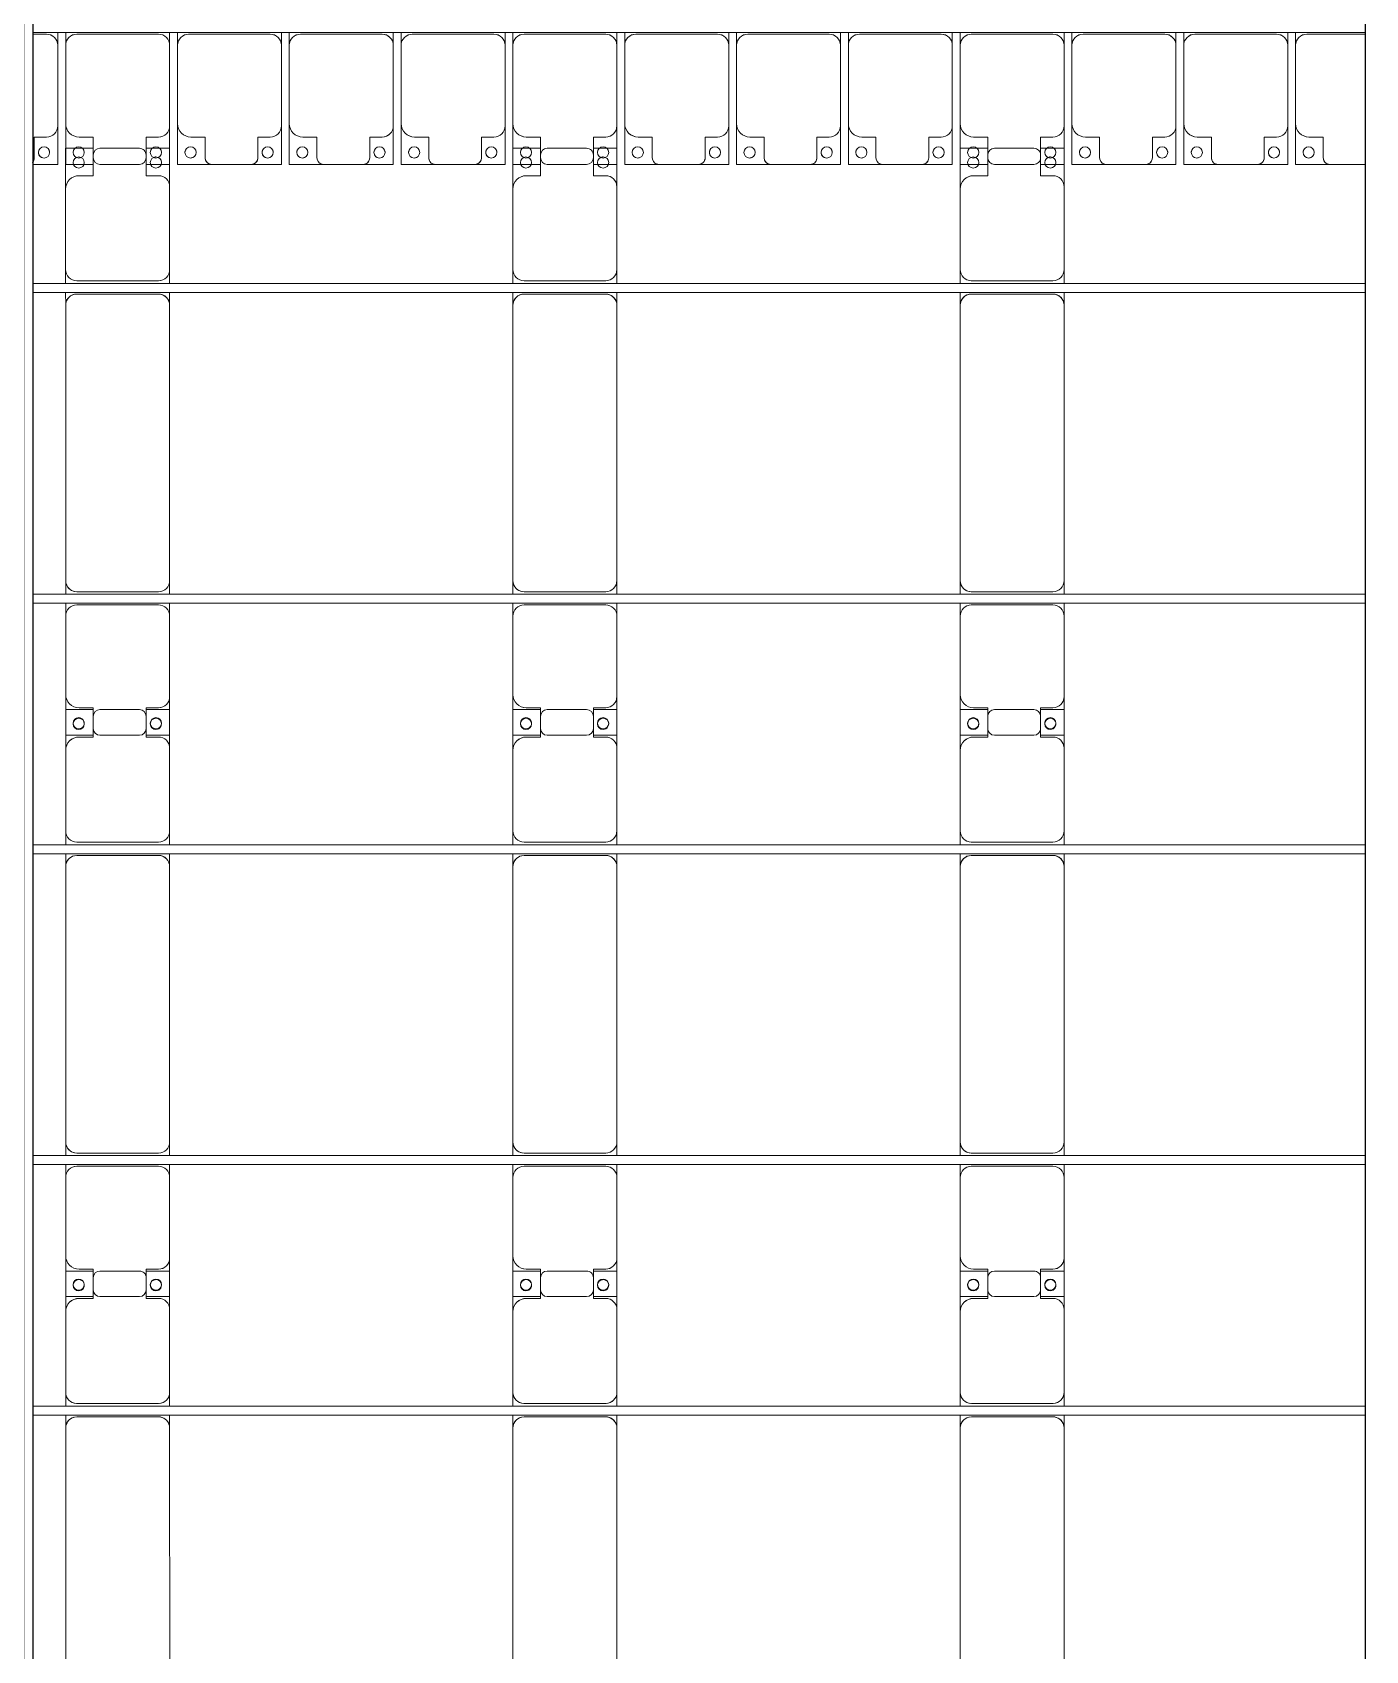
# Model space of a CAD drawing. Header units: millimetres. Extents: x -496478 to -186190, y -204059 to -87354.
# Drawn here: x -305122 to -299160, y -177363 to -170127 of the extents above; entities that cross this region are included whole.
import ezdxf

# ---------------------------------------------------------------- set-up
doc = ezdxf.new("R2010")
doc.units = ezdxf.units.MM
for name, color, linetype, lineweight in [('A-DETL-MBND', 5, 'Continuous', 9), ('A-GENM', 13, 'Continuous', 9), ('S-BEAM', 12, 'Continuous', 9)]:
    doc.layers.add(name, color=color, linetype=linetype, lineweight=lineweight)

# ---------------------------------------------------------------- blocks, each defined once
blk = doc.blocks.new('Dải phao đi lại kèm đỡ invester - DẢI PHAO ĐI LẠI-18893-BỐ TRÍ KHUNG KẾT CẤU BÈ PIN 01')
at = {"layer": 'A-DETL-MBND', "color": 8}
for p, q in [((133723.4, -722), (133723.4, -779.7)), ((133758.4, -779.7), (133758.4, -722)), ((134223.4, -722), (134223.4, -779.7)), ((134258.4, -779.7), (134258.4, -722)), ((134723.4, -722), (134723.4, -779.7)), ((134758.4, -779.7), (134758.4, -722)), ((135223.4, -722), (135223.4, -779.7)), ((135258.4, -779.7), (135258.4, -722)), ((135723.4, -722), (135723.4, -779.7)), ((135758.4, -779.7), (135758.4, -722)), ((136223.4, -722), (136223.4, -779.7)), ((136258.4, -779.7), (136258.4, -722)), ((136723.4, -722), (136723.4, -779.7)), ((136758.4, -779.7), (136758.4, -722)), ((137223.4, -722), (137223.4, -779.7)), ((137258.4, -779.7), (137258.4, -722)), ((137723.4, -722), (137723.4, -779.7)), ((137758.4, -779.7), (137758.4, -722)), ((138223.4, -722), (138223.4, -779.7)), ((138258.4, -779.7), (138258.4, -722)), ((138723.4, -722), (138723.4, -779.7)), ((138758.4, -779.7), (138758.4, -722)), ((139223.4, -722), (139223.4, -779.7)), ((139258.4, -779.7), (139258.4, -722)), ((133673.4, -729.7), (133611.5, -729.7)), ((133723.4, -1139.7), (133723.4, -779.7)), ((133758.4, -779.7), (133758.4, -1129.7)), ((134173.4, -729.7), (133808.4, -729.7)), ((134223.4, -1139.7), (134223.4, -779.7)), ((134258.4, -779.7), (134258.4, -1129.7)), ((134673.4, -729.7), (134308.4, -729.7)), ((134723.4, -1139.7), (134723.4, -779.7)), ((134758.4, -779.7), (134758.4, -1129.7)), ((135173.4, -729.7), (134808.4, -729.7)), ((135223.4, -1139.7), (135223.4, -779.7)), ((135258.4, -779.7), (135258.4, -1129.7)), ((135673.4, -729.7), (135308.4, -729.7)), ((135723.4, -1139.7), (135723.4, -779.7)), ((135758.4, -779.7), (135758.4, -1129.7)), ((136173.4, -729.7), (135808.4, -729.7)), ((136223.4, -1139.7), (136223.4, -779.7)), ((136258.4, -779.7), (136258.4, -1129.7)), ((136673.4, -729.7), (136308.4, -729.7)), ((136723.4, -1139.7), (136723.4, -779.7)), ((136758.4, -779.7), (136758.4, -1129.7)), ((137173.4, -729.7), (136808.4, -729.7)), ((137223.4, -1139.7), (137223.4, -779.7)), ((137258.4, -779.7), (137258.4, -1129.7)), ((137673.4, -729.7), (137308.4, -729.7)), ((137723.4, -1139.7), (137723.4, -779.7)), ((137758.4, -779.7), (137758.4, -1129.7)), ((138173.4, -729.7), (137808.4, -729.7)), ((138223.4, -1139.7), (138223.4, -779.7)), ((138258.4, -779.7), (138258.4, -1129.7)), ((138673.4, -729.7), (138308.4, -729.7)), ((138723.4, -1139.7), (138723.4, -779.7)), ((138758.4, -779.7), (138758.4, -1129.7)), ((139173.4, -729.7), (138808.4, -729.7)), ((139223.4, -1139.7), (139223.4, -779.7)), ((139258.4, -779.7), (139258.4, -1129.7)), ((139571.5, -729.7), (139308.4, -729.7)), ((133723.4, -1139.7), (133723.4, -1312.2)), ((133758.4, -1312.2), (133758.4, -1129.7)), ((134223.4, -1139.7), (134223.4, -1312.2)), ((134258.4, -1312.2), (134258.4, -1129.7)), ((134723.4, -1139.7), (134723.4, -1312.2)), ((134758.4, -1312.2), (134758.4, -1129.7)), ((135223.4, -1139.7), (135223.4, -1312.2)), ((135258.4, -1312.2), (135258.4, -1129.7)), ((135723.4, -1139.7), (135723.4, -1312.2)), ((135758.4, -1312.2), (135758.4, -1129.7)), ((136223.4, -1139.7), (136223.4, -1312.2)), ((136258.4, -1312.2), (136258.4, -1129.7)), ((136723.4, -1139.7), (136723.4, -1312.2)), ((136758.4, -1312.2), (136758.4, -1129.7)), ((137223.4, -1139.7), (137223.4, -1312.2)), ((137258.4, -1312.2), (137258.4, -1129.7)), ((137723.4, -1139.7), (137723.4, -1312.2)), ((137758.4, -1312.2), (137758.4, -1129.7)), ((138223.4, -1139.7), (138223.4, -1312.2)), ((138258.4, -1312.2), (138258.4, -1129.7)), ((138723.4, -1139.7), (138723.4, -1312.2)), ((138758.4, -1312.2), (138758.4, -1129.7)), ((139223.4, -1139.7), (139223.4, -1312.2)), ((139258.4, -1312.2), (139258.4, -1129.7)), ((133618.2, -1282.2), (133618.2, -1189.7)), ((133618.2, -1189.7), (133673.4, -1189.7)), ((133818.4, -1189.7), (133881.8, -1189.7)), ((133881.8, -1189.7), (133881.8, -1282.2)), ((134118.2, -1282.2), (134118.2, -1189.7)), ((134118.2, -1189.7), (134173.4, -1189.7)), ((134318.4, -1189.7), (134381.8, -1189.7)), ((134381.8, -1189.7), (134381.8, -1282.2)), ((134618.2, -1282.2), (134618.2, -1189.7)), ((134618.2, -1189.7), (134673.4, -1189.7)), ((134818.4, -1189.7), (134881.8, -1189.7)), ((134881.8, -1189.7), (134881.8, -1282.2)), ((135118.2, -1282.2), (135118.2, -1189.7)), ((135118.2, -1189.7), (135173.4, -1189.7)), ((135318.4, -1189.7), (135381.8, -1189.7)), ((135381.8, -1189.7), (135381.8, -1282.2)), ((135618.2, -1282.2), (135618.2, -1189.7)), ((135618.2, -1189.7), (135673.4, -1189.7)), ((135818.4, -1189.7), (135881.8, -1189.7)), ((135881.8, -1189.7), (135881.8, -1282.2)), ((136118.2, -1282.2), (136118.2, -1189.7)), ((136118.2, -1189.7), (136173.4, -1189.7)), ((136318.4, -1189.7), (136381.8, -1189.7)), ((136381.8, -1189.7), (136381.8, -1282.2)), ((136618.2, -1282.2), (136618.2, -1189.7)), ((136618.2, -1189.7), (136673.4, -1189.7)), ((136818.4, -1189.7), (136881.8, -1189.7)), ((136881.8, -1189.7), (136881.8, -1282.2)), ((137118.2, -1282.2), (137118.2, -1189.7)), ((137118.2, -1189.7), (137173.4, -1189.7)), ((137318.4, -1189.7), (137381.8, -1189.7)), ((137381.8, -1189.7), (137381.8, -1282.2)), ((137618.2, -1282.2), (137618.2, -1189.7)), ((137618.2, -1189.7), (137673.4, -1189.7)), ((137818.4, -1189.7), (137881.8, -1189.7)), ((137881.8, -1189.7), (137881.8, -1282.2)), ((138118.2, -1282.2), (138118.2, -1189.7)), ((138118.2, -1189.7), (138173.4, -1189.7)), ((138318.4, -1189.7), (138381.8, -1189.7)), ((138381.8, -1189.7), (138381.8, -1282.2)), ((138618.2, -1282.2), (138618.2, -1189.7)), ((138618.2, -1189.7), (138673.4, -1189.7)), ((138818.4, -1189.7), (138881.8, -1189.7)), ((138881.8, -1189.7), (138881.8, -1282.2)), ((139118.2, -1282.2), (139118.2, -1189.7)), ((139118.2, -1189.7), (139173.4, -1189.7)), ((139318.4, -1189.7), (139381.8, -1189.7)), ((139381.8, -1189.7), (139381.8, -1282.2)), ((133723.4, -1312.2), (133611.5, -1312.2)), ((133611.5, -1312.2), (133723.4, -1312.2)), ((133881.8, -1312.2), (133758.4, -1312.2)), ((133792.1, -1312.2), (133840.2, -1312.2)), ((133911.8, -1312.2), (134088.2, -1312.2)), ((134223.4, -1312.2), (134118.2, -1312.2)), ((134138.5, -1312.2), (134186.6, -1312.2)), ((134411.8, -1312.2), (134258.4, -1312.2)), ((134258.4, -1312.2), (134411.8, -1312.2)), ((134411.8, -1312.2), (134588.2, -1312.2)), ((134723.4, -1312.2), (134588.2, -1312.2)), ((134588.2, -1312.2), (134723.4, -1312.2)), ((134911.8, -1312.2), (134758.4, -1312.2)), ((134758.4, -1312.2), (134911.8, -1312.2)), ((134911.8, -1312.2), (135088.2, -1312.2)), ((135223.4, -1312.2), (135088.2, -1312.2)), ((135088.2, -1312.2), (135223.4, -1312.2)), ((135411.8, -1312.2), (135258.4, -1312.2)), ((135258.4, -1312.2), (135411.8, -1312.2)), ((135411.8, -1312.2), (135588.2, -1312.2)), ((135723.4, -1312.2), (135588.2, -1312.2)), ((135588.2, -1312.2), (135723.4, -1312.2)), ((135881.8, -1312.2), (135758.4, -1312.2)), ((135792.1, -1312.2), (135840.2, -1312.2)), ((135911.8, -1312.2), (136088.2, -1312.2)), ((136223.4, -1312.2), (136118.2, -1312.2)), ((136138.5, -1312.2), (136186.6, -1312.2)), ((136411.8, -1312.2), (136258.4, -1312.2)), ((136258.4, -1312.2), (136411.8, -1312.2)), ((136411.8, -1312.2), (136588.2, -1312.2)), ((136723.4, -1312.2), (136588.2, -1312.2)), ((136588.2, -1312.2), (136723.4, -1312.2)), ((136911.8, -1312.2), (136758.4, -1312.2)), ((136758.4, -1312.2), (136911.8, -1312.2)), ((136911.8, -1312.2), (137088.2, -1312.2)), ((137223.4, -1312.2), (137088.2, -1312.2)), ((137088.2, -1312.2), (137223.4, -1312.2)), ((137411.8, -1312.2), (137258.4, -1312.2)), ((137258.4, -1312.2), (137411.8, -1312.2)), ((137411.8, -1312.2), (137588.2, -1312.2)), ((137723.4, -1312.2), (137588.2, -1312.2)), ((137588.2, -1312.2), (137723.4, -1312.2)), ((137881.8, -1312.2), (137758.4, -1312.2)), ((137792.1, -1312.2), (137840.2, -1312.2)), ((137911.8, -1312.2), (138088.2, -1312.2)), ((138223.4, -1312.2), (138118.2, -1312.2)), ((138138.5, -1312.2), (138186.6, -1312.2)), ((138411.8, -1312.2), (138258.4, -1312.2)), ((138258.4, -1312.2), (138411.8, -1312.2)), ((138411.8, -1312.2), (138588.2, -1312.2)), ((138723.4, -1312.2), (138588.2, -1312.2)), ((138588.2, -1312.2), (138723.4, -1312.2)), ((138911.8, -1312.2), (138758.4, -1312.2)), ((138758.4, -1312.2), (138911.8, -1312.2)), ((138911.8, -1312.2), (139088.2, -1312.2)), ((139223.4, -1312.2), (139088.2, -1312.2)), ((139088.2, -1312.2), (139223.4, -1312.2)), ((139411.8, -1312.2), (139258.4, -1312.2)), ((139258.4, -1312.2), (139411.8, -1312.2)), ((139411.8, -1312.2), (139571.5, -1312.2))]:
    blk.add_line(p, q, dxfattribs=at)
for centre, radius, start, end in [((133673.4, -779.7), 50, 0, 90), ((133673.4, -779.7), 50, 45, 90), ((133808.4, -779.7), 50, 90, 180), ((133808.4, -779.7), 50, 90, 135), ((134173.4, -779.7), 50, 360, 90), ((134173.4, -779.7), 50, 45, 90), ((134308.4, -779.7), 50, 90, 180), ((134308.4, -779.7), 50, 90, 135), ((134673.4, -779.7), 50, 0, 90), ((134673.4, -779.7), 50, 45, 90), ((134808.4, -779.7), 50, 90, 180), ((134808.4, -779.7), 50, 90, 135), ((135173.4, -779.7), 50, 0, 90), ((135173.4, -779.7), 50, 45, 90), ((135308.4, -779.7), 50, 90, 180), ((135308.4, -779.7), 50, 90, 135), ((135673.4, -779.7), 50, 0, 90), ((135673.4, -779.7), 50, 45, 90), ((135808.4, -779.7), 50, 90, 180), ((135808.4, -779.7), 50, 90, 135), ((136173.4, -779.7), 50, 0, 90), ((136173.4, -779.7), 50, 45, 90), ((136308.4, -779.7), 50, 90, 180), ((136308.4, -779.7), 50, 90, 135), ((136673.4, -779.7), 50, 0, 90), ((136673.4, -779.7), 50, 45, 90), ((136808.4, -779.7), 50, 90, 180), ((136808.4, -779.7), 50, 90, 135), ((137173.4, -779.7), 50, 0, 90), ((137173.4, -779.7), 50, 45, 90), ((137308.4, -779.7), 50, 90, 180), ((137308.4, -779.7), 50, 90, 135), ((137673.4, -779.7), 50, 0, 90), ((137673.4, -779.7), 50, 45, 90), ((137808.4, -779.7), 50, 90, 180), ((137808.4, -779.7), 50, 90, 135), ((138173.4, -779.7), 50, 0, 90), ((138173.4, -779.7), 50, 45, 90), ((138308.4, -779.7), 50, 90, 180), ((138308.4, -779.7), 50, 90, 135), ((138673.4, -779.7), 50, 0, 90), ((138673.4, -779.7), 50, 45, 90), ((138808.4, -779.7), 50, 90, 180), ((138808.4, -779.7), 50, 90, 135), ((139173.4, -779.7), 50, 0, 90), ((139173.4, -779.7), 50, 45, 90), ((139308.4, -779.7), 50, 90, 180), ((139308.4, -779.7), 50, 90, 135), ((133673.4, -1139.7), 50, 270, 0), ((133818.4, -1129.7), 60, 180, 270), ((134173.4, -1139.7), 50, 270, 360), ((134318.4, -1129.7), 60, 180, 270), ((134673.4, -1139.7), 50, 270, 0), ((134818.4, -1129.7), 60, 180, 270), ((135173.4, -1139.7), 50, 270, 360), ((135318.4, -1129.7), 60, 180, 270), ((135673.4, -1139.7), 50, 270, 0), ((135818.4, -1129.7), 60, 180, 270), ((136173.4, -1139.7), 50, 270, 360), ((136318.4, -1129.7), 60, 180, 270), ((136673.4, -1139.7), 50, 270, 360), ((136818.4, -1129.7), 60, 180, 270), ((137173.4, -1139.7), 50, 270, 0), ((137318.4, -1129.7), 60, 180, 270), ((137673.4, -1139.7), 50, 270, 0), ((137818.4, -1129.7), 60, 180, 270), ((138173.4, -1139.7), 50, 270, 0), ((138318.4, -1129.7), 60, 180, 270), ((138673.4, -1139.7), 50, 270, 0), ((138818.4, -1129.7), 60, 180, 270), ((139173.4, -1139.7), 50, 270, 0), ((139318.4, -1129.7), 60, 180, 270), ((133673.4, -1139.7), 50, 270, 315), ((133818.4, -1129.7), 60, 225, 270), ((134173.4, -1139.7), 50, 270, 315), ((134318.4, -1129.7), 60, 225, 270), ((134673.4, -1139.7), 50, 270, 315), ((134818.4, -1129.7), 60, 225, 270), ((135173.4, -1139.7), 50, 270, 315), ((135318.4, -1129.7), 60, 225, 270), ((135673.4, -1139.7), 50, 270, 315), ((135818.4, -1129.7), 60, 225, 270), ((136173.4, -1139.7), 50, 270, 315), ((136318.4, -1129.7), 60, 225, 270), ((136673.4, -1139.7), 50, 270, 315), ((136818.4, -1129.7), 60, 225, 270), ((137173.4, -1139.7), 50, 270, 315), ((137318.4, -1129.7), 60, 225, 270), ((137673.4, -1139.7), 50, 270, 315), ((137818.4, -1129.7), 60, 225, 270), ((138173.4, -1139.7), 50, 270, 315), ((138318.4, -1129.7), 60, 225, 270), ((138673.4, -1139.7), 50, 270, 315), ((138818.4, -1129.7), 60, 225, 270), ((139173.4, -1139.7), 50, 270, 315), ((139318.4, -1129.7), 60, 225, 270), ((133588.2, -1282.2), 30, 315, 0), ((133588.2, -1282.2), 30, 315, 345), ((133588.2, -1282.2), 30, 315, 330), ((133588.2, -1282.2), 30, 315, 330), ((133661.8, -1258.6), 25, 90, 270), ((133661.8, -1258.6), 25, 165, 270), ((133661.8, -1258.6), 25, 270, 90), ((133661.8, -1258.6), 25, 0, 15), ((133816.8, -1258.6), 25, 90, 270), ((133816.8, -1258.6), 25, 270, 90), ((133816.8, -1258.6), 25, 270, 285), ((133911.8, -1282.2), 30, 180, 270), ((134088.2, -1282.2), 30, 270, 360), ((134161.8, -1258.6), 25, 90, 270), ((134161.8, -1258.6), 25, 255, 270), ((134161.8, -1258.6), 25, 270, 90), ((134316.8, -1258.6), 25, 90, 270), ((134316.8, -1258.6), 25, 165, 180), ((134316.8, -1258.6), 25, 270, 90), ((134316.8, -1258.6), 25, 270, 285), ((134411.8, -1282.2), 30, 180, 270), ((134411.8, -1282.2), 30, 195, 270), ((134588.2, -1282.2), 30, 270, 360), ((134588.2, -1282.2), 30, 270, 345), ((134588.2, -1282.2), 30, 315, 330), ((134588.2, -1282.2), 30, 315, 330), ((134661.8, -1258.6), 25, 90, 270), ((134661.8, -1258.6), 25, 165, 270), ((134661.8, -1258.6), 25, 270, 90), ((134661.8, -1258.6), 25, 360, 15), ((134816.8, -1258.6), 25, 90, 270), ((134816.8, -1258.6), 25, 165, 180), ((134816.8, -1258.6), 25, 270, 90), ((134816.8, -1258.6), 25, 270, 285), ((134911.8, -1282.2), 30, 180, 270), ((134911.8, -1282.2), 30, 195, 270), ((135088.2, -1282.2), 30, 270, 360), ((135088.2, -1282.2), 30, 270, 345), ((135088.2, -1282.2), 30, 315, 330), ((135088.2, -1282.2), 30, 315, 330), ((135161.8, -1258.6), 25, 90, 270), ((135161.8, -1258.6), 25, 165, 270), ((135161.8, -1258.6), 25, 270, 90), ((135161.8, -1258.6), 25, 360, 15), ((135316.8, -1258.6), 25, 90, 270), ((135316.8, -1258.6), 25, 165, 180), ((135316.8, -1258.6), 25, 270, 90), ((135316.8, -1258.6), 25, 270, 285), ((135411.8, -1282.2), 30, 180, 270), ((135411.8, -1282.2), 30, 195, 270), ((135588.2, -1282.2), 30, 270, 360), ((135588.2, -1282.2), 30, 270, 345), ((135588.2, -1282.2), 30, 315, 330), ((135588.2, -1282.2), 30, 315, 330), ((135661.8, -1258.6), 25, 90, 270), ((135661.8, -1258.6), 25, 165, 270), ((135661.8, -1258.6), 25, 270, 90), ((135661.8, -1258.6), 25, 0, 15), ((135816.8, -1258.6), 25, 90, 270), ((135816.8, -1258.6), 25, 270, 90), ((135816.8, -1258.6), 25, 270, 285), ((135911.8, -1282.2), 30, 180, 270), ((136088.2, -1282.2), 30, 270, 360), ((136161.8, -1258.6), 25, 90, 270), ((136161.8, -1258.6), 25, 255, 270), ((136161.8, -1258.6), 25, 270, 90), ((136316.8, -1258.6), 25, 90, 270), ((136316.8, -1258.6), 25, 165, 180), ((136316.8, -1258.6), 25, 270, 90), ((136316.8, -1258.6), 25, 270, 285), ((136411.8, -1282.2), 30, 180, 270), ((136411.8, -1282.2), 30, 195, 270), ((136588.2, -1282.2), 30, 270, 0), ((136588.2, -1282.2), 30, 270, 345), ((136588.2, -1282.2), 30, 315, 330), ((136588.2, -1282.2), 30, 315, 330), ((136661.8, -1258.6), 25, 90, 270), ((136661.8, -1258.6), 25, 165, 270), ((136661.8, -1258.6), 25, 270, 90), ((136661.8, -1258.6), 25, 360, 15), ((136816.8, -1258.6), 25, 90, 270), ((136816.8, -1258.6), 25, 165, 180), ((136816.8, -1258.6), 25, 270, 90), ((136816.8, -1258.6), 25, 270, 285), ((136911.8, -1282.2), 30, 180, 270), ((136911.8, -1282.2), 30, 195, 270), ((137088.2, -1282.2), 30, 270, 360), ((137088.2, -1282.2), 30, 270, 345), ((137088.2, -1282.2), 30, 315, 330), ((137088.2, -1282.2), 30, 315, 330), ((137161.8, -1258.6), 25, 90, 270), ((137161.8, -1258.6), 25, 165, 270), ((137161.8, -1258.6), 25, 270, 90), ((137161.8, -1258.6), 25, 360, 15), ((137316.8, -1258.6), 25, 90, 270), ((137316.8, -1258.6), 25, 165, 180), ((137316.8, -1258.6), 25, 270, 90), ((137316.8, -1258.6), 25, 270, 285), ((137411.8, -1282.2), 30, 180, 270), ((137411.8, -1282.2), 30, 195, 270), ((137588.2, -1282.2), 30, 270, 0), ((137588.2, -1282.2), 30, 270, 345), ((137588.2, -1282.2), 30, 315, 330), ((137588.2, -1282.2), 30, 315, 330), ((137661.8, -1258.6), 25, 90, 270), ((137661.8, -1258.6), 25, 165, 270), ((137661.8, -1258.6), 25, 270, 90), ((137661.8, -1258.6), 25, 0, 15), ((137816.8, -1258.6), 25, 90, 270), ((137816.8, -1258.6), 25, 270, 90), ((137816.8, -1258.6), 25, 270, 285), ((137911.8, -1282.2), 30, 180, 270), ((138088.2, -1282.2), 30, 270, 0), ((138161.8, -1258.6), 25, 90, 270), ((138161.8, -1258.6), 25, 255, 270), ((138161.8, -1258.6), 25, 270, 90), ((138316.8, -1258.6), 25, 90, 270), ((138316.8, -1258.6), 25, 165, 180), ((138316.8, -1258.6), 25, 270, 90), ((138316.8, -1258.6), 25, 270, 285), ((138411.8, -1282.2), 30, 180, 270), ((138411.8, -1282.2), 30, 195, 270), ((138588.2, -1282.2), 30, 270, 360), ((138588.2, -1282.2), 30, 270, 345), ((138588.2, -1282.2), 30, 315, 330), ((138588.2, -1282.2), 30, 315, 330), ((138661.8, -1258.6), 25, 90, 270), ((138661.8, -1258.6), 25, 165, 270), ((138661.8, -1258.6), 25, 270, 90), ((138661.8, -1258.6), 25, 360, 15), ((138816.8, -1258.6), 25, 90, 270), ((138816.8, -1258.6), 25, 165, 180), ((138816.8, -1258.6), 25, 270, 90), ((138816.8, -1258.6), 25, 270, 285), ((138911.8, -1282.2), 30, 180, 270), ((138911.8, -1282.2), 30, 195, 270), ((139088.2, -1282.2), 30, 270, 0), ((139088.2, -1282.2), 30, 270, 345), ((139088.2, -1282.2), 30, 315, 330), ((139088.2, -1282.2), 30, 315, 330), ((139161.8, -1258.6), 25, 90, 270), ((139161.8, -1258.6), 25, 165, 270), ((139161.8, -1258.6), 25, 270, 90), ((139161.8, -1258.6), 25, 360, 15), ((139316.8, -1258.6), 25, 90, 270), ((139316.8, -1258.6), 25, 165, 180), ((139316.8, -1258.6), 25, 270, 90), ((139316.8, -1258.6), 25, 270, 285), ((139411.8, -1282.2), 30, 180, 270), ((139411.8, -1282.2), 30, 195, 270), ((134411.8, -1282.2), 30, 255, 270), ((134411.8, -1282.2), 30, 255, 270), ((134588.2, -1282.2), 30, 270, 285), ((134588.2, -1282.2), 30, 270, 285), ((134911.8, -1282.2), 30, 255, 270), ((134911.8, -1282.2), 30, 255, 270), ((135088.2, -1282.2), 30, 270, 285), ((135088.2, -1282.2), 30, 270, 285), ((135411.8, -1282.2), 30, 255, 270), ((135411.8, -1282.2), 30, 255, 270), ((135588.2, -1282.2), 30, 270, 285), ((135588.2, -1282.2), 30, 270, 285), ((136411.8, -1282.2), 30, 255, 270), ((136411.8, -1282.2), 30, 255, 270), ((136588.2, -1282.2), 30, 270, 285), ((136588.2, -1282.2), 30, 270, 285), ((136911.8, -1282.2), 30, 255, 270), ((136911.8, -1282.2), 30, 255, 270), ((137088.2, -1282.2), 30, 270, 285), ((137088.2, -1282.2), 30, 270, 285), ((137411.8, -1282.2), 30, 255, 270), ((137411.8, -1282.2), 30, 255, 270), ((137588.2, -1282.2), 30, 270, 285), ((137588.2, -1282.2), 30, 270, 285), ((138411.8, -1282.2), 30, 255, 270), ((138411.8, -1282.2), 30, 255, 270), ((138588.2, -1282.2), 30, 270, 285), ((138588.2, -1282.2), 30, 270, 285), ((138911.8, -1282.2), 30, 255, 270), ((138911.8, -1282.2), 30, 255, 270), ((139088.2, -1282.2), 30, 270, 285), ((139088.2, -1282.2), 30, 270, 285), ((139411.8, -1282.2), 30, 255, 270), ((139411.8, -1282.2), 30, 255, 270)]:
    blk.add_arc(centre, radius, start, end, dxfattribs=at)
blk = doc.blocks.new('Dầm C52 - Dầm C52-V86-BỐ TRÍ KHUNG KẾT CẤU BÈ PIN 01')
at = {"layer": 'S-BEAM', "color": 1}
blk.add_line((-90682.3, 20), (-84722.3, 20), dxfattribs=at)
blk = doc.blocks.new('Dầm C52 - Dầm C52-24761-BỐ TRÍ KHUNG KẾT CẤU BÈ PIN 01')
at = {"layer": 'S-BEAM', "color": 1}
for p, q in [((-11560, 20), (-5600, 20)), ((-5600, -20), (-11560, -20))]:
    blk.add_line(p, q, dxfattribs=at)
blk = doc.blocks.new('Dai phao do pin - DẢI PHAO ĐỠ PIN-V88-BỐ TRÍ KHUNG KẾT CẤU BÈ PIN 01')
at = {"layer": 'A-DETL-MBND', "color": 8}
for p, q in [((10650.3, 241.6), (9419.7, 241.6)), ((10650.3, 241.6), (10708, 241.6)), ((10748, 241.6), (10809.7, 241.6)), ((11169.7, 241.6), (10809.7, 241.6)), ((11169.7, 241.6), (11352.2, 241.6)), ((11237.8, 241.6), (11420.3, 241.6)), ((11237.8, 118.2), (11237.8, 241.6)), ((11352.2, 241.6), (11352.2, 118.2)), ((11770.3, 241.6), (11420.3, 241.6)), ((11770.3, 241.6), (11828, 241.6)), ((11868, 241.6), (11929.7, 241.6)), ((13160.3, 241.6), (11929.7, 241.6)), ((13160.3, 241.6), (13218, 241.6)), ((13258, 241.6), (13319.2, 241.6)), ((13679.7, 241.6), (13319.7, 241.6)), ((13679.7, 241.6), (13862.2, 241.6)), ((13747.8, 241.6), (13930.3, 241.6)), ((13747.8, 118.2), (13747.8, 241.6)), ((13862.2, 241.6), (13862.2, 118.2)), ((14280.3, 241.6), (13930.3, 241.6)), ((14280.3, 241.6), (14338, 241.6)), ((14378, 241.6), (14439.7, 241.6)), ((15670.3, 241.6), (14439.7, 241.6)), ((15670.3, 241.6), (15728, 241.6)), ((15768, 241.6), (15829.7, 241.6)), ((16189.7, 241.6), (15829.7, 241.6)), ((16189.7, 241.6), (16372.2, 241.6)), ((16372.2, 241.6), (16372.2, 118.2)), ((10700.3, -173.4), (10700.3, 191.6)), ((10759.7, 191.6), (10759.7, -173.4)), ((11229.7, 118.2), (11229.7, 181.6)), ((11360.3, 181.6), (11360.3, 118.2)), ((11820.3, -173.4), (11820.3, 191.6)), ((11879.7, 191.6), (11879.7, -173.4)), ((13210.3, -173.4), (13210.3, 191.6)), ((13269.7, 191.6), (13269.7, -173.4)), ((13739.7, 118.2), (13739.7, 181.6)), ((13870.3, 181.6), (13870.3, 118.2)), ((14330.3, -173.4), (14330.3, 191.6)), ((14389.7, 191.6), (14389.7, -173.4)), ((15720.3, -173.4), (15720.3, 191.6)), ((15779.7, 191.6), (15779.7, -173.4)), ((16249.7, 118.2), (16249.7, 181.6)), ((16372.2, 166.5), (16372.2, 201)), ((11322.2, 118.2), (11229.7, 118.2)), ((11237.8, 88.2), (11237.8, -88.2)), ((11360.3, 118.2), (11267.8, 118.2)), ((11352.2, -88.2), (11352.2, 88.2)), ((13832.2, 118.2), (13739.7, 118.2)), ((13747.8, 88.2), (13747.8, -88.2)), ((13870.3, 118.2), (13777.8, 118.2)), ((13862.2, -88.2), (13862.2, 88.2)), ((16342.2, 118.2), (16249.7, 118.2)), ((16372.2, -88.2), (16372.2, 88.2)), ((11229.7, -173.4), (11229.7, -118.2)), ((11229.7, -118.2), (11322.2, -118.2)), ((11237.8, -223.4), (11237.8, -118.2)), ((11267.8, -118.2), (11360.3, -118.2)), ((11352.2, -118.2), (11352.2, -223.4)), ((11360.3, -118.2), (11360.3, -173.4)), ((13739.7, -173.4), (13739.7, -118.2)), ((13739.7, -118.2), (13832.2, -118.2)), ((13747.8, -223.4), (13747.8, -118.2)), ((13777.8, -118.2), (13870.3, -118.2)), ((13862.2, -118.2), (13862.2, -223.4)), ((13870.3, -118.2), (13870.3, -173.4)), ((16249.7, -173.4), (16249.7, -118.2)), ((16249.7, -118.2), (16342.2, -118.2)), ((16372.2, -118.2), (16372.2, -223.4)), ((16372.2, -179.7), (16372.2, -143.8)), ((9419.7, -223.4), (10650.3, -223.4)), ((10708, -223.4), (10650.3, -223.4)), ((10809.7, -223.4), (10748, -223.4)), ((10809.7, -223.4), (11179.7, -223.4)), ((11352.2, -223.4), (11186.6, -223.4)), ((11410.3, -223.4), (11237.8, -223.4)), ((11410.3, -223.4), (11770.3, -223.4)), ((11828, -223.4), (11770.3, -223.4)), ((11929.7, -223.4), (11868, -223.4)), ((11929.7, -223.4), (13160.3, -223.4)), ((13218, -223.4), (13160.3, -223.4)), ((13319.2, -223.4), (13258, -223.4)), ((13319.7, -223.4), (13689.7, -223.4)), ((13862.2, -223.4), (13689.7, -223.4)), ((13920.3, -223.4), (13747.8, -223.4)), ((13920.3, -223.4), (14280.3, -223.4)), ((14338, -223.4), (14280.3, -223.4)), ((14439.7, -223.4), (14378, -223.4)), ((14439.7, -223.4), (15670.3, -223.4)), ((15728, -223.4), (15670.3, -223.4)), ((15829.7, -223.4), (15768, -223.4)), ((15829.7, -223.4), (16199.7, -223.4)), ((16372.2, -223.4), (16199.7, -223.4))]:
    blk.add_line(p, q, dxfattribs=at)
for centre, radius, start, end in [((10650.3, 191.6), 50, 360, 90), ((10650.3, 191.6), 50, 15, 90), ((10809.7, 191.6), 50, 90, 180), ((10809.7, 191.6), 50, 135, 176.77619), ((11169.7, 181.6), 60, 0, 90), ((11169.7, 181.6), 60, 0, 45), ((11420.3, 181.6), 60, 90, 180), ((11420.3, 181.6), 60, 135, 180), ((11770.3, 191.6), 50, 0, 90), ((11770.3, 191.6), 50, 0, 45), ((11929.7, 191.6), 50, 90, 180), ((11929.7, 191.6), 50, 105, 180), ((13160.3, 191.6), 50, 0, 90), ((13160.3, 191.6), 50, 15, 90), ((13319.7, 191.6), 50, 90, 180), ((13319.7, 191.6), 50, 135, 180), ((13679.7, 181.6), 60, 0, 90), ((13679.7, 181.6), 60, 0, 45), ((13930.3, 181.6), 60, 90, 180), ((13930.3, 181.6), 60, 135, 180), ((14280.3, 191.6), 50, 360, 90), ((14280.3, 191.6), 50, 360, 45), ((14439.7, 191.6), 50, 90, 180), ((14439.7, 191.6), 50, 105, 180), ((15670.3, 191.6), 50, 0, 90), ((15670.3, 191.6), 50, 15, 90), ((15829.7, 191.6), 50, 90, 180), ((15829.7, 191.6), 50, 135, 180), ((16189.7, 181.6), 60, 360, 90), ((16189.7, 181.6), 60, 360, 45), ((11288.6, 183.2), 25, 0, 180), ((11288.6, 183.2), 25, 180, 0), ((11291.4, 183.2), 25, 360, 180), ((11291.4, 183.2), 25, 180, 360), ((11291.4, 183.2), 25, 180, 195), ((13798.6, 183.2), 25, 0, 180), ((13798.6, 183.2), 25, 180, 360), ((13801.4, 183.2), 25, 360, 180), ((13801.4, 183.2), 25, 180, 0), ((13801.4, 183.2), 25, 180, 195), ((16308.6, 183.2), 25, 0, 180), ((16308.6, 183.2), 25, 180, 360), ((11267.8, 88.2), 30, 90, 180), ((11322.2, 88.2), 30, 0, 90), ((13777.8, 88.2), 30, 90, 180), ((13832.2, 88.2), 30, 0, 90), ((16342.2, 88.2), 30, 360, 90), ((11267.8, -88.2), 30, 180, 270), ((11288.6, -161.8), 25, 0, 180), ((11291.4, -161.8), 25, 360, 180), ((11291.4, -161.8), 25, 120, 180), ((11291.4, -161.8), 25, 75, 105), ((11288.6, -161.8), 25, 75, 90), ((11288.6, -161.8), 25, 30, 45), ((11322.2, -88.2), 30, 270, 0), ((13777.8, -88.2), 30, 180, 270), ((13798.6, -161.8), 25, 0, 180), ((13801.4, -161.8), 25, 360, 180), ((13801.4, -161.8), 25, 120, 180), ((13801.4, -161.8), 25, 75, 105), ((13798.6, -161.8), 25, 75, 90), ((13798.6, -161.8), 25, 30, 45), ((13832.2, -88.2), 30, 270, 360), ((16308.6, -161.8), 25, 0, 180), ((16308.6, -161.8), 25, 30, 45), ((16342.2, -88.2), 30, 270, 0), ((10650.3, -173.4), 50, 270, 360), ((10650.3, -173.4), 50, 285, 360), ((10809.7, -173.4), 50, 180, 270), ((10809.7, -173.4), 50, 183.18062, 225), ((11179.7, -173.4), 50, 270, 360), ((11179.7, -173.4), 50, 315, 360), ((11288.6, -161.8), 25, 180, 0), ((11291.4, -161.8), 25, 180, 360), ((11288.6, -161.8), 25, 0, 15), ((11410.3, -173.4), 50, 180, 270), ((11410.3, -173.4), 50, 180, 225), ((11770.3, -173.4), 50, 270, 360), ((11770.3, -173.4), 50, 315, 360), ((11929.7, -173.4), 50, 180, 270), ((11929.7, -173.4), 50, 180, 270), ((13160.3, -173.4), 50, 270, 0), ((13160.3, -173.4), 50, 285, 360), ((13319.7, -173.4), 50, 180, 270), ((13319.7, -173.4), 50, 180, 225), ((13689.7, -173.4), 50, 270, 0), ((13689.7, -173.4), 50, 315, 0), ((13798.6, -161.8), 25, 180, 0), ((13801.4, -161.8), 25, 180, 360), ((13798.6, -161.8), 25, 360, 15), ((13920.3, -173.4), 50, 180, 270), ((13920.3, -173.4), 50, 180, 225), ((14280.3, -173.4), 50, 270, 0), ((14280.3, -173.4), 50, 315, 360), ((14439.7, -173.4), 50, 180, 270), ((14439.7, -173.4), 50, 180, 270), ((15670.3, -173.4), 50, 270, 0), ((15670.3, -173.4), 50, 285, 360), ((15829.7, -173.4), 50, 180, 270), ((15829.7, -173.4), 50, 180, 225), ((16199.7, -173.4), 50, 270, 360), ((16199.7, -173.4), 50, 315, 360), ((16308.6, -161.8), 25, 180, 360), ((16308.6, -161.8), 25, 0, 15)]:
    blk.add_arc(centre, radius, start, end, dxfattribs=at)
blk = doc.blocks.new('Dai phao do pin - DẢI PHAO ĐỠ PIN-V89-BỐ TRÍ KHUNG KẾT CẤU BÈ PIN 01')
at = {"layer": 'A-DETL-MBND', "color": 8}
for p, q in [((10650.3, 241.6), (9419.7, 241.6)), ((10650.3, 241.6), (10708, 241.6)), ((10748, 241.6), (10809.7, 241.6)), ((11169.7, 241.6), (10809.7, 241.6)), ((11169.7, 241.6), (11352.2, 241.6)), ((11237.8, 241.6), (11420.3, 241.6)), ((11237.8, 118.2), (11237.8, 241.6)), ((11352.2, 241.6), (11352.2, 118.2)), ((11770.3, 241.6), (11420.3, 241.6)), ((11770.3, 241.6), (11828, 241.6)), ((11868, 241.6), (11929.7, 241.6)), ((13160.3, 241.6), (11929.7, 241.6)), ((13160.3, 241.6), (13218, 241.6)), ((13258, 241.6), (13319.2, 241.6)), ((13679.7, 241.6), (13319.7, 241.6)), ((13679.7, 241.6), (13862.2, 241.6)), ((13747.8, 241.6), (13930.3, 241.6)), ((13747.8, 118.2), (13747.8, 241.6)), ((13862.2, 241.6), (13862.2, 118.2)), ((14280.3, 241.6), (13930.3, 241.6)), ((14280.3, 241.6), (14338, 241.6)), ((14378, 241.6), (14439.7, 241.6)), ((15670.3, 241.6), (14439.7, 241.6)), ((15670.3, 241.6), (15728, 241.6)), ((15768, 241.6), (15829.7, 241.6)), ((16189.7, 241.6), (15829.7, 241.6)), ((16189.7, 241.6), (16372.2, 241.6)), ((16372.2, 241.6), (16372.2, 118.2)), ((10700.3, -173.4), (10700.3, 191.6)), ((10759.7, 191.6), (10759.7, -173.4)), ((11229.7, 118.2), (11229.7, 181.6)), ((11360.3, 181.6), (11360.3, 118.2)), ((11820.3, -173.4), (11820.3, 191.6)), ((11879.7, 191.6), (11879.7, -173.4)), ((13210.3, -173.4), (13210.3, 191.6)), ((13269.7, 191.6), (13269.7, -173.4)), ((13739.7, 118.2), (13739.7, 181.6)), ((13870.3, 181.6), (13870.3, 118.2)), ((14330.3, -173.4), (14330.3, 191.6)), ((14389.7, 191.6), (14389.7, -173.4)), ((15720.3, -173.4), (15720.3, 191.6)), ((15779.7, 191.6), (15779.7, -173.4)), ((16249.7, 118.2), (16249.7, 181.6)), ((16372.2, 166.5), (16372.2, 201)), ((11322.2, 118.2), (11229.7, 118.2)), ((11237.8, 88.2), (11237.8, -88.2)), ((11360.3, 118.2), (11267.8, 118.2)), ((11352.2, -88.2), (11352.2, 88.2)), ((13832.2, 118.2), (13739.7, 118.2)), ((13747.8, 88.2), (13747.8, -88.2)), ((13870.3, 118.2), (13777.8, 118.2)), ((13862.2, -88.2), (13862.2, 88.2)), ((16342.2, 118.2), (16249.7, 118.2)), ((16372.2, -88.2), (16372.2, 88.2)), ((11229.7, -173.4), (11229.7, -118.2)), ((11229.7, -118.2), (11322.2, -118.2)), ((11237.8, -223.4), (11237.8, -118.2)), ((11267.8, -118.2), (11360.3, -118.2)), ((11352.2, -118.2), (11352.2, -223.4)), ((11360.3, -118.2), (11360.3, -173.4)), ((13739.7, -173.4), (13739.7, -118.2)), ((13739.7, -118.2), (13832.2, -118.2)), ((13747.8, -223.4), (13747.8, -118.2)), ((13777.8, -118.2), (13870.3, -118.2)), ((13862.2, -118.2), (13862.2, -223.4)), ((13870.3, -118.2), (13870.3, -173.4)), ((16249.7, -173.4), (16249.7, -118.2)), ((16249.7, -118.2), (16342.2, -118.2)), ((16372.2, -118.2), (16372.2, -223.4)), ((16372.2, -179.7), (16372.2, -143.8)), ((9419.7, -223.4), (10650.3, -223.4)), ((10708, -223.4), (10650.3, -223.4)), ((10809.7, -223.4), (10748, -223.4)), ((10809.7, -223.4), (11179.7, -223.4)), ((11352.2, -223.4), (11186.5, -223.4)), ((11410.3, -223.4), (11237.8, -223.4)), ((11410.3, -223.4), (11770.3, -223.4)), ((11828, -223.4), (11770.3, -223.4)), ((11929.7, -223.4), (11868, -223.4)), ((11929.7, -223.4), (13160.3, -223.4)), ((13218, -223.4), (13160.3, -223.4)), ((13319.2, -223.4), (13258, -223.4)), ((13319.7, -223.4), (13689.7, -223.4)), ((13862.2, -223.4), (13689.7, -223.4)), ((13920.3, -223.4), (13747.8, -223.4)), ((13920.3, -223.4), (14280.3, -223.4)), ((14338, -223.4), (14280.3, -223.4)), ((14439.7, -223.4), (14378, -223.4)), ((14439.7, -223.4), (15670.3, -223.4)), ((15728, -223.4), (15670.3, -223.4)), ((15829.7, -223.4), (15768, -223.4)), ((15829.7, -223.4), (16199.7, -223.4)), ((16372.2, -223.4), (16199.7, -223.4))]:
    blk.add_line(p, q, dxfattribs=at)
for centre, radius, start, end in [((10650.3, 191.6), 50, 360, 90), ((10650.3, 191.6), 50, 15, 90), ((10809.7, 191.6), 50, 90, 180), ((10809.7, 191.6), 50, 135, 177.00936), ((11169.7, 181.6), 60, 0, 90), ((11169.7, 181.6), 60, 0, 45), ((11420.3, 181.6), 60, 90, 180), ((11420.3, 181.6), 60, 135, 180), ((11770.3, 191.6), 50, 0, 90), ((11770.3, 191.6), 50, 0, 45), ((11929.7, 191.6), 50, 90, 180), ((11929.7, 191.6), 50, 105, 180), ((13160.3, 191.6), 50, 0, 90), ((13160.3, 191.6), 50, 15, 90), ((13319.7, 191.6), 50, 90, 180), ((13319.7, 191.6), 50, 135, 180), ((13679.7, 181.6), 60, 0, 90), ((13679.7, 181.6), 60, 0, 45), ((13930.3, 181.6), 60, 90, 180), ((13930.3, 181.6), 60, 135, 180), ((14280.3, 191.6), 50, 360, 90), ((14280.3, 191.6), 50, 360, 45), ((14439.7, 191.6), 50, 90, 180), ((14439.7, 191.6), 50, 105, 180), ((15670.3, 191.6), 50, 0, 90), ((15670.3, 191.6), 50, 15, 90), ((15829.7, 191.6), 50, 90, 180), ((15829.7, 191.6), 50, 135, 180), ((16189.7, 181.6), 60, 360, 90), ((16189.7, 181.6), 60, 360, 45), ((11288.6, 183.2), 25, 0, 180), ((11288.6, 183.2), 25, 180, 0), ((11291.4, 183.2), 25, 360, 180), ((11291.4, 183.2), 25, 180, 360), ((11291.4, 183.2), 25, 180, 195), ((13798.6, 183.2), 25, 0, 180), ((13798.6, 183.2), 25, 180, 360), ((13801.4, 183.2), 25, 360, 180), ((13801.4, 183.2), 25, 180, 0), ((13801.4, 183.2), 25, 180, 195), ((16308.6, 183.2), 25, 0, 180), ((16308.6, 183.2), 25, 180, 360), ((11267.8, 88.2), 30, 90, 180), ((11322.2, 88.2), 30, 0, 90), ((13777.8, 88.2), 30, 90, 180), ((13832.2, 88.2), 30, 0, 90), ((16342.2, 88.2), 30, 360, 90), ((11267.8, -88.2), 30, 180, 270), ((11288.6, -161.8), 25, 0, 180), ((11291.4, -161.8), 25, 360, 180), ((11291.4, -161.8), 25, 120, 180), ((11291.4, -161.8), 25, 75, 105), ((11288.6, -161.8), 25, 75, 90), ((11288.6, -161.8), 25, 30, 45), ((11322.2, -88.2), 30, 270, 0), ((13777.8, -88.2), 30, 180, 270), ((13798.6, -161.8), 25, 0, 180), ((13801.4, -161.8), 25, 360, 180), ((13801.4, -161.8), 25, 120, 180), ((13801.4, -161.8), 25, 75, 105), ((13798.6, -161.8), 25, 75, 90), ((13798.6, -161.8), 25, 30, 45), ((13832.2, -88.2), 30, 270, 360), ((16308.6, -161.8), 25, 0, 180), ((16308.6, -161.8), 25, 30, 45), ((16342.2, -88.2), 30, 270, 0), ((10650.3, -173.4), 50, 270, 360), ((10650.3, -173.4), 50, 285, 360), ((10809.7, -173.4), 50, 180, 270), ((10809.7, -173.4), 50, 182.9475, 225), ((11179.7, -173.4), 50, 270, 360), ((11179.7, -173.4), 50, 315, 360), ((11288.6, -161.8), 25, 180, 0), ((11291.4, -161.8), 25, 180, 360), ((11288.6, -161.8), 25, 0, 15), ((11410.3, -173.4), 50, 180, 270), ((11410.3, -173.4), 50, 180, 225), ((11770.3, -173.4), 50, 270, 360), ((11770.3, -173.4), 50, 315, 360), ((11929.7, -173.4), 50, 180, 270), ((11929.7, -173.4), 50, 180, 270), ((13160.3, -173.4), 50, 270, 0), ((13160.3, -173.4), 50, 285, 360), ((13319.7, -173.4), 50, 180, 270), ((13319.7, -173.4), 50, 180, 225), ((13689.7, -173.4), 50, 270, 0), ((13689.7, -173.4), 50, 315, 0), ((13798.6, -161.8), 25, 180, 0), ((13801.4, -161.8), 25, 180, 360), ((13798.6, -161.8), 25, 360, 15), ((13920.3, -173.4), 50, 180, 270), ((13920.3, -173.4), 50, 180, 225), ((14280.3, -173.4), 50, 270, 0), ((14280.3, -173.4), 50, 315, 360), ((14439.7, -173.4), 50, 180, 270), ((14439.7, -173.4), 50, 180, 270), ((15670.3, -173.4), 50, 270, 0), ((15670.3, -173.4), 50, 285, 360), ((15829.7, -173.4), 50, 180, 270), ((15829.7, -173.4), 50, 180, 225), ((16199.7, -173.4), 50, 270, 360), ((16199.7, -173.4), 50, 315, 360), ((16308.6, -161.8), 25, 180, 360), ((16308.6, -161.8), 25, 0, 15)]:
    blk.add_arc(centre, radius, start, end, dxfattribs=at)
blk = doc.blocks.new('Dai phao do pin - DẢI PHAO ĐỠ PIN-V90-BỐ TRÍ KHUNG KẾT CẤU BÈ PIN 01')
at = {"layer": 'A-DETL-MBND', "color": 8}
for p, q in [((10650.3, 241.6), (9419.7, 241.6)), ((10650.3, 241.6), (10708, 241.6)), ((10748, 241.6), (10809.7, 241.6)), ((11169.7, 241.6), (10809.7, 241.6)), ((11169.7, 241.6), (11352.2, 241.6)), ((11237.8, 241.6), (11420.3, 241.6)), ((11237.8, 118.2), (11237.8, 241.6)), ((11352.2, 241.6), (11352.2, 118.2)), ((11770.3, 241.6), (11420.3, 241.6)), ((11770.3, 241.6), (11828, 241.6)), ((11868, 241.6), (11929.7, 241.6)), ((13160.3, 241.6), (11929.7, 241.6)), ((13160.3, 241.6), (13218, 241.6)), ((13258, 241.6), (13319.2, 241.6)), ((13679.7, 241.6), (13319.7, 241.6)), ((13679.7, 241.6), (13862.2, 241.6)), ((13747.8, 241.6), (13930.3, 241.6)), ((13747.8, 118.2), (13747.8, 241.6)), ((13862.2, 241.6), (13862.2, 118.2)), ((14280.3, 241.6), (13930.3, 241.6)), ((14280.3, 241.6), (14338, 241.6)), ((14378, 241.6), (14439.7, 241.6)), ((15670.3, 241.6), (14439.7, 241.6)), ((15670.3, 241.6), (15728, 241.6)), ((15768, 241.6), (15829.7, 241.6)), ((16189.7, 241.6), (15829.7, 241.6)), ((16189.7, 241.6), (16372.2, 241.6)), ((16372.2, 241.6), (16372.2, 118.2)), ((10700.3, -173.4), (10700.3, 191.6)), ((10759.7, 191.6), (10759.7, -173.4)), ((11229.7, 118.2), (11229.7, 181.6)), ((11360.3, 181.6), (11360.3, 118.2)), ((11820.3, -173.4), (11820.3, 191.6)), ((11879.7, 191.6), (11879.7, -173.4)), ((13210.3, -173.4), (13210.3, 191.6)), ((13269.7, 191.6), (13269.7, -173.4)), ((13739.7, 118.2), (13739.7, 181.6)), ((13870.3, 181.6), (13870.3, 118.2)), ((14330.3, -173.4), (14330.3, 191.6)), ((14389.7, 191.6), (14389.7, -173.4)), ((15720.3, -173.4), (15720.3, 191.6)), ((15779.7, 191.6), (15779.7, -173.4)), ((16249.7, 118.2), (16249.7, 181.6)), ((16372.2, 166.5), (16372.2, 201)), ((11322.2, 118.2), (11229.7, 118.2)), ((11237.8, 88.2), (11237.8, -88.2)), ((11360.3, 118.2), (11267.8, 118.2)), ((11352.2, -88.2), (11352.2, 88.2)), ((13832.2, 118.2), (13739.7, 118.2)), ((13747.8, 88.2), (13747.8, -88.2)), ((13870.3, 118.2), (13777.8, 118.2)), ((13862.2, -88.2), (13862.2, 88.2)), ((16342.2, 118.2), (16249.7, 118.2)), ((16372.2, -88.2), (16372.2, 88.2)), ((11229.7, -173.4), (11229.7, -118.2)), ((11229.7, -118.2), (11322.2, -118.2)), ((11237.8, -223.4), (11237.8, -118.2)), ((11267.8, -118.2), (11360.3, -118.2)), ((11352.2, -118.2), (11352.2, -223.4)), ((11360.3, -118.2), (11360.3, -173.4)), ((13739.7, -173.4), (13739.7, -118.2)), ((13739.7, -118.2), (13832.2, -118.2)), ((13747.8, -223.4), (13747.8, -118.2)), ((13777.8, -118.2), (13870.3, -118.2)), ((13862.2, -118.2), (13862.2, -223.4)), ((13870.3, -118.2), (13870.3, -173.4)), ((16249.7, -173.4), (16249.7, -118.2)), ((16249.7, -118.2), (16342.2, -118.2)), ((16372.2, -118.2), (16372.2, -223.4)), ((16372.2, -179.7), (16372.2, -143.8)), ((9419.7, -223.4), (10650.3, -223.4)), ((10708, -223.4), (10650.3, -223.4)), ((10809.7, -223.4), (10748, -223.4)), ((10809.7, -223.4), (11179.7, -223.4)), ((11352.2, -223.4), (11186.5, -223.4)), ((11410.3, -223.4), (11237.8, -223.4)), ((11410.3, -223.4), (11770.3, -223.4)), ((11828, -223.4), (11770.3, -223.4)), ((11929.7, -223.4), (11868, -223.4)), ((11929.7, -223.4), (13160.3, -223.4)), ((13218, -223.4), (13160.3, -223.4)), ((13319.1, -223.4), (13258, -223.4)), ((13319.7, -223.4), (13689.7, -223.4)), ((13862.2, -223.4), (13689.7, -223.4)), ((13920.3, -223.4), (13747.8, -223.4)), ((13920.3, -223.4), (14280.3, -223.4)), ((14338, -223.4), (14280.3, -223.4)), ((14439.7, -223.4), (14378, -223.4)), ((14439.7, -223.4), (15670.3, -223.4)), ((15728, -223.4), (15670.3, -223.4)), ((15829.7, -223.4), (15768, -223.4)), ((15829.7, -223.4), (16199.7, -223.4)), ((16372.2, -223.4), (16199.7, -223.4))]:
    blk.add_line(p, q, dxfattribs=at)
for centre, radius, start, end in [((10650.3, 191.6), 50, 360, 90), ((10650.3, 191.6), 50, 15, 90), ((10809.7, 191.6), 50, 90, 180), ((10809.7, 191.6), 50, 135, 177.24252), ((11169.7, 181.6), 60, 0, 90), ((11169.7, 181.6), 60, 0, 45), ((11420.3, 181.6), 60, 90, 180), ((11420.3, 181.6), 60, 135, 180), ((11770.3, 191.6), 50, 0, 90), ((11770.3, 191.6), 50, 0, 45), ((11929.7, 191.6), 50, 90, 180), ((11929.7, 191.6), 50, 105, 180), ((13160.3, 191.6), 50, 0, 90), ((13160.3, 191.6), 50, 15, 90), ((13319.7, 191.6), 50, 90, 180), ((13319.7, 191.6), 50, 135, 180), ((13679.7, 181.6), 60, 0, 90), ((13679.7, 181.6), 60, 0, 45), ((13930.3, 181.6), 60, 90, 180), ((13930.3, 181.6), 60, 135, 180), ((14280.3, 191.6), 50, 360, 90), ((14280.3, 191.6), 50, 360, 45), ((14439.7, 191.6), 50, 90, 180), ((14439.7, 191.6), 50, 105, 180), ((15670.3, 191.6), 50, 0, 90), ((15670.3, 191.6), 50, 15, 90), ((15829.7, 191.6), 50, 90, 180), ((15829.7, 191.6), 50, 135, 180), ((16189.7, 181.6), 60, 360, 90), ((16189.7, 181.6), 60, 360, 45), ((11288.6, 183.2), 25, 0, 180), ((11288.6, 183.2), 25, 180, 0), ((11291.4, 183.2), 25, 360, 180), ((11291.4, 183.2), 25, 180, 360), ((11291.4, 183.2), 25, 180, 195), ((13798.6, 183.2), 25, 0, 180), ((13798.6, 183.2), 25, 180, 360), ((13801.4, 183.2), 25, 360, 180), ((13801.4, 183.2), 25, 180, 0), ((13801.4, 183.2), 25, 180, 195), ((16308.6, 183.2), 25, 0, 180), ((16308.6, 183.2), 25, 180, 360), ((11267.8, 88.2), 30, 90, 180), ((11322.2, 88.2), 30, 0, 90), ((13777.8, 88.2), 30, 90, 180), ((13832.2, 88.2), 30, 0, 90), ((16342.2, 88.2), 30, 360, 90), ((11267.8, -88.2), 30, 180, 270), ((11288.6, -161.8), 25, 0, 180), ((11291.4, -161.8), 25, 360, 180), ((11291.4, -161.8), 25, 120, 180), ((11291.4, -161.8), 25, 75, 105), ((11288.6, -161.8), 25, 75, 90), ((11288.6, -161.8), 25, 30, 45), ((11322.2, -88.2), 30, 270, 0), ((13777.8, -88.2), 30, 180, 270), ((13798.6, -161.8), 25, 0, 180), ((13801.4, -161.8), 25, 360, 180), ((13801.4, -161.8), 25, 120, 180), ((13801.4, -161.8), 25, 75, 105), ((13798.6, -161.8), 25, 75, 90), ((13798.6, -161.8), 25, 30, 45), ((13832.2, -88.2), 30, 270, 360), ((16308.6, -161.8), 25, 0, 180), ((16308.6, -161.8), 25, 30, 45), ((16342.2, -88.2), 30, 270, 0), ((10650.3, -173.4), 50, 270, 360), ((10650.3, -173.4), 50, 285, 360), ((10809.7, -173.4), 50, 180, 270), ((10809.7, -173.4), 50, 182.71438, 225), ((11179.7, -173.4), 50, 270, 360), ((11179.7, -173.4), 50, 315, 360), ((11288.6, -161.8), 25, 180, 0), ((11291.4, -161.8), 25, 180, 360), ((11288.6, -161.8), 25, 0, 15), ((11410.3, -173.4), 50, 180, 270), ((11410.3, -173.4), 50, 180, 225), ((11770.3, -173.4), 50, 270, 360), ((11770.3, -173.4), 50, 315, 360), ((11929.7, -173.4), 50, 180, 270), ((11929.7, -173.4), 50, 180, 270), ((13160.3, -173.4), 50, 270, 0), ((13160.3, -173.4), 50, 285, 360), ((13319.7, -173.4), 50, 180, 270), ((13319.7, -173.4), 50, 180, 225), ((13689.7, -173.4), 50, 270, 0), ((13689.7, -173.4), 50, 315, 0), ((13798.6, -161.8), 25, 180, 0), ((13801.4, -161.8), 25, 180, 360), ((13798.6, -161.8), 25, 360, 15), ((13920.3, -173.4), 50, 180, 270), ((13920.3, -173.4), 50, 180, 225), ((14280.3, -173.4), 50, 270, 0), ((14280.3, -173.4), 50, 315, 360), ((14439.7, -173.4), 50, 180, 270), ((14439.7, -173.4), 50, 180, 270), ((15670.3, -173.4), 50, 270, 0), ((15670.3, -173.4), 50, 285, 360), ((15829.7, -173.4), 50, 180, 270), ((15829.7, -173.4), 50, 180, 225), ((16199.7, -173.4), 50, 270, 360), ((16199.7, -173.4), 50, 315, 360), ((16308.6, -161.8), 25, 180, 360), ((16308.6, -161.8), 25, 0, 15)]:
    blk.add_arc(centre, radius, start, end, dxfattribs=at)
blk = doc.blocks.new('Dầm C52 - Hộp 40x60-24824-BỐ TRÍ KHUNG KẾT CẤU BÈ PIN 01')
at = {"layer": 'S-BEAM', "color": 3, "lineweight": 25}
for p, q in [((-47216, 20), (47216, 20)), ((47216, -20), (-47216, -20))]:
    blk.add_line(p, q, dxfattribs=at)
blk = doc.blocks.new('HOBANMONG_BEPIN 1_rvt-1-BỐ TRÍ KHUNG KẾT CẤU BÈ PIN 01')
at = {"layer": 'A-GENM', "lineweight": 9}
for name, p, rotation in [('Dải phao đi lại kèm đỡ invester - DẢI PHAO ĐI LẠI-18893-BỐ TRÍ KHUNG KẾT CẤU BÈ PIN 01', (-438731.7, -169407.1), 0.0007586099545854), ('Dai phao do pin - DẢI PHAO ĐỠ PIN-V88-BỐ TRÍ KHUNG KẾT CẤU BÈ PIN 01', (-304731.5, -187017.6), 90.00075860989342), ('Dai phao do pin - DẢI PHAO ĐỠ PIN-V89-BỐ TRÍ KHUNG KẾT CẤU BÈ PIN 01', (-302731.5, -187017.6), 90.00075860989342), ('Dai phao do pin - DẢI PHAO ĐỠ PIN-V90-BỐ TRÍ KHUNG KẾT CẤU BÈ PIN 01', (-300731.5, -187017.6), 90.00075860989342)]:
    blk.add_blockref(name, p, dxfattribs=dict(at, rotation=rotation))
at = {"layer": 'S-BEAM', "lineweight": 9}
for name, p, rotation in [('Dầm C52 - Hộp 40x60-24824-BỐ TRÍ KHUNG KẾT CẤU BÈ PIN 01', (-305140.6, -142498.1), 90.00075860989166), ('Dầm C52 - Hộp 40x60-24824-BỐ TRÍ KHUNG KẾT CẤU BÈ PIN 01', (-299140.6, -142498), 90.00075860989166), ('Dầm C52 - Dầm C52-V86-BỐ TRÍ KHUNG KẾT CẤU BÈ PIN 01', (-389842.5, -170108.4), 180.0007586094741), ('Dầm C52 - Dầm C52-24761-BỐ TRÍ KHUNG KẾT CẤU BÈ PIN 01', (-310720.2, -171269.7), 180.0007586094741), ('Dầm C52 - Dầm C52-24761-BỐ TRÍ KHUNG KẾT CẤU BÈ PIN 01', (-310720.2, -172659.7), 180.0007586094741), ('Dầm C52 - Dầm C52-24761-BỐ TRÍ KHUNG KẾT CẤU BÈ PIN 01', (-310720.1, -173779.7), 180.0007586094741), ('Dầm C52 - Dầm C52-24761-BỐ TRÍ KHUNG KẾT CẤU BÈ PIN 01', (-310720.1, -175169.7), 180.0007586094741), ('Dầm C52 - Dầm C52-24761-BỐ TRÍ KHUNG KẾT CẤU BÈ PIN 01', (-310720.1, -176289.7), 180.0007586094741)]:
    blk.add_blockref(name, p, dxfattribs=dict(at, rotation=rotation))

msp = doc.modelspace()

# ---------------------------------------------------------------- block references
at = {"lineweight": 5}
msp.add_blockref('HOBANMONG_BEPIN 1_rvt-1-BỐ TRÍ KHUNG KẾT CẤU BÈ PIN 01', (0, 0), dxfattribs=at)

doc.saveas('drawing.dxf')
